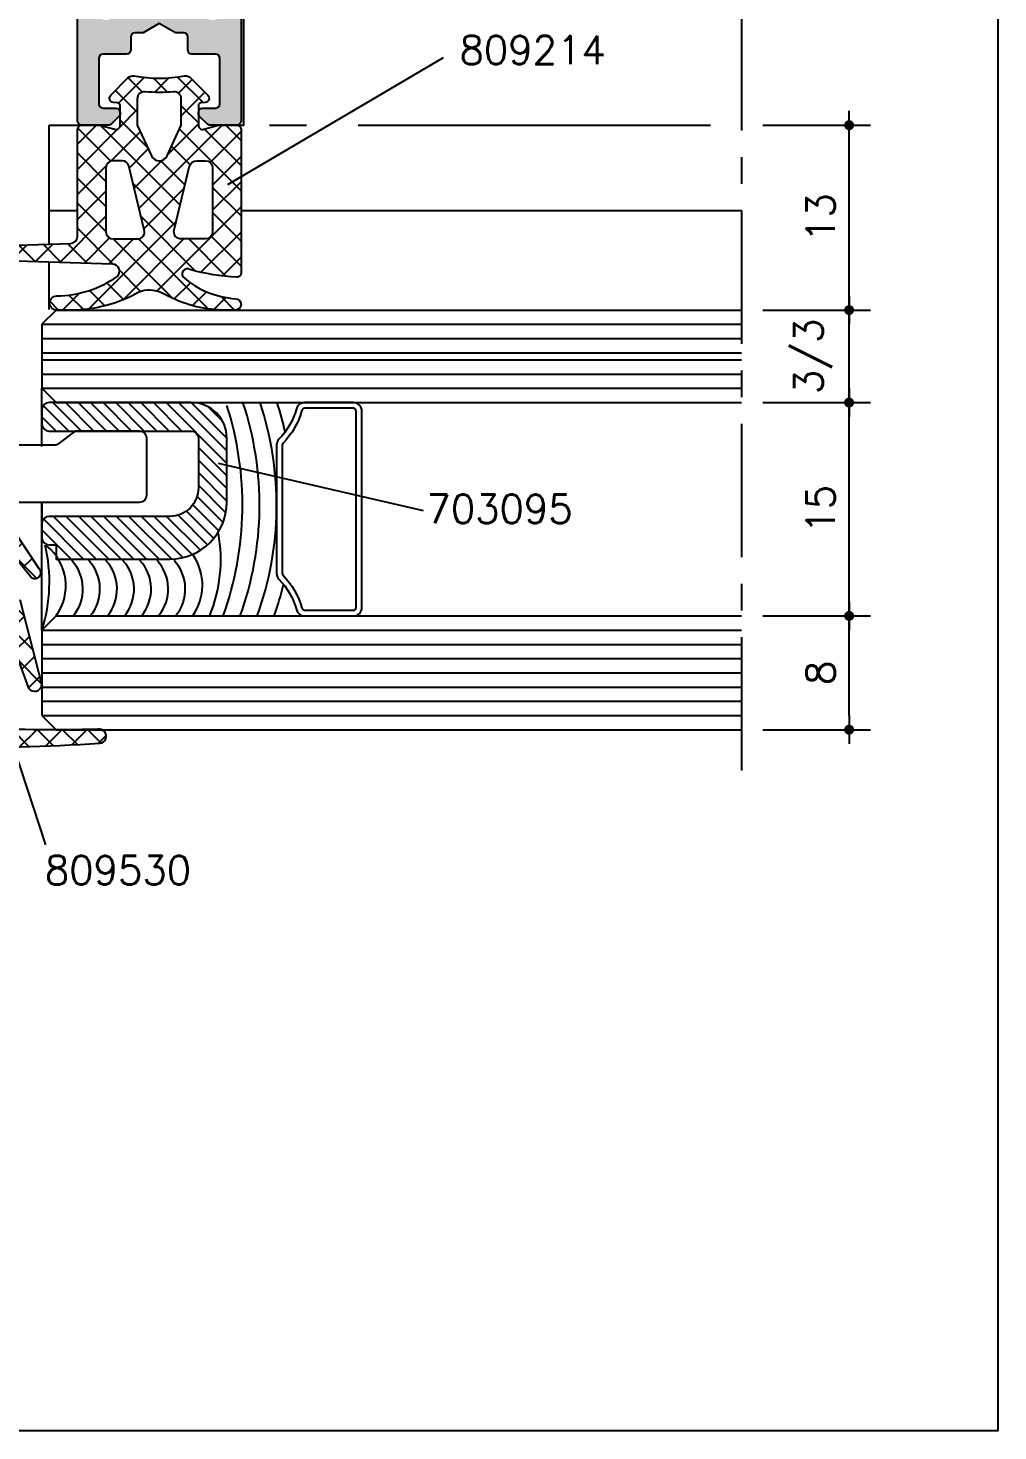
# Model space of a CAD drawing. Extents: x 0 to 1130, y -960 to 577.
# Drawn here: x 1061.8 to 1130, y -640 to -541.4 of the extents above; entities that cross this region are included whole.
import ezdxf

# ---------------------------------------------------------------- set-up
doc = ezdxf.new("R2010")
doc.units = 0
doc.header["$LTSCALE"] = 7.5
doc.header["$MEASUREMENT"] = 0
doc.linetypes.add('CENTER', pattern=[2, 1.25, -0.25, 0.25, -0.25])
doc.layers.get('0').update_dxf_attribs({"linetype": 'CONTINUOUS'})
doc.layers.get('DEFPOINTS').update_dxf_attribs({"linetype": 'CONTINUOUS'})
for name, color, linetype in [('ACCESSORI', 200, 'CONTINUOUS'), ('ASSI', 1, 'CENTER'), ('FILL', 8, 'CONTINUOUS'), ('FINE', 7, 'CONTINUOUS'), ('GOMMA', 3, 'CONTINUOUS'), ('GROSSA', 4, 'CONTINUOUS'), ('MARCHIO', 7, 'CONTINUOUS'), ('QUOTE', 254, 'CONTINUOUS'), ('TESTO', 2, 'CONTINUOUS'), ('TRATTEGGI', 140, 'CONTINUOUS'), ('VETRO', 6, 'CONTINUOUS')]:
    doc.layers.add(name, color=color, linetype=linetype)
doc.styles.get("Standard").update_dxf_attribs({"font": 'romans.shx'})
doc.dimstyles.new('SCALA_1-1$0', dxfattribs={"dimtxt": 2, "dimasz": 1, "dimexe": 1.5, "dimexo": 1.5, "dimgap": 1, "dimtad": 3, "dimdsep": 46, "dimtxsty": 'Standard', "dimblk1": 'PUNTO', "dimblk2": 'PUNTO', "dimsah": 1, "dimcen": 0.09, "dimclrt": 2, "dimadec": 0, "dimazin": 0, "dimtfac": 0.7, "dimtmove": 0, "dimatfit": 3, "dimldrblk": 'PUNTO', "dimfxl": 1, "dimtolj": 2, "dimarcsym": 0})

# ---------------------------------------------------------------- blocks, each defined once
blk = doc.blocks.new('PUNTO')
blk.add_line((-1, 0), (1, 0))
at = {"const_width": 0.35}
blk.add_lwpolyline([(-0.1750000000000114, 0, 1), (0.1750000000000114, 0, 1)], format="xyb", close=True, dxfattribs=at)
blk = doc.blocks.new('*D210')
at = {"layer": 'DEFPOINTS', "color": 0, "transparency": 16777216}
for p in [(1111.963507816291, -582.7006847210907), (1119.532537040015, -582.7006847210907), (1111.963507816291, -590.7006847210909)]:
    blk.add_point(p, dxfattribs=at)
at = {"layer": 'QUOTE', "color": 0, "lineweight": -2, "transparency": 16777216}
for p, q in [((1113.463507816291, -582.7006847210907), (1121.032537040015, -582.7006847210907)), ((1119.532537040015, -589.7006847210909), (1119.532537040015, -583.7006847210907)), ((1113.463507816291, -590.7006847210909), (1121.032537040015, -590.7006847210909))]:
    blk.add_line(p, q, dxfattribs=at)
for p, rotation in [((1119.532537040015, -582.7006847210907), 90), ((1119.532537040015, -590.7006847210909), 270)]:
    blk.add_blockref('PUNTO', p, dxfattribs=dict(at, rotation=rotation))
at = {"layer": 'QUOTE', "color": 2, "transparency": 16777216, "insert": (1117.532537040015, -586.7006847210911), "char_height": 2, "attachment_point": 5, "rotation": 90}
blk.add_mtext('\\A2;8', dxfattribs=at)
blk = doc.blocks.new('*D211')
at = {"layer": 'DEFPOINTS', "color": 0, "transparency": 16777216}
for p in [(1111.963507816291, -567.7006847210909), (1119.532537040015, -567.7006847210909), (1111.963507816291, -582.7006847210907)]:
    blk.add_point(p, dxfattribs=at)
at = {"layer": 'QUOTE', "color": 0, "lineweight": -2, "transparency": 16777216}
for p, q in [((1113.463507816291, -567.7006847210909), (1121.032537040015, -567.7006847210909)), ((1119.532537040015, -581.7006847210907), (1119.532537040015, -568.7006847210909)), ((1113.463507816291, -582.7006847210907), (1121.032537040015, -582.7006847210907))]:
    blk.add_line(p, q, dxfattribs=at)
for p, rotation in [((1119.532537040015, -567.7006847210909), 90), ((1119.532537040015, -582.7006847210907), 270)]:
    blk.add_blockref('PUNTO', p, dxfattribs=dict(at, rotation=rotation))
at = {"layer": 'QUOTE', "color": 2, "transparency": 16777216, "insert": (1117.532537040015, -575.2006847210911), "char_height": 2, "attachment_point": 5, "rotation": 90}
blk.add_mtext('\\A2;15', dxfattribs=at)
blk = doc.blocks.new('*D212')
at = {"layer": 'DEFPOINTS', "color": 0, "transparency": 16777216}
for p in [(1111.963507816291, -561.2006847210907), (1119.532537040015, -561.2006847210907), (1111.963507816291, -567.7006847210909)]:
    blk.add_point(p, dxfattribs=at)
at = {"layer": 'QUOTE', "color": 0, "lineweight": -2, "transparency": 16777216}
for p, q in [((1113.463507816291, -561.2006847210907), (1121.032537040015, -561.2006847210907)), ((1119.532537040015, -566.7006847210909), (1119.532537040015, -562.2006847210907)), ((1113.463507816291, -567.7006847210909), (1121.032537040015, -567.7006847210909))]:
    blk.add_line(p, q, dxfattribs=at)
for p, rotation in [((1119.532537040015, -561.2006847210907), 90), ((1119.532537040015, -567.7006847210909), 270)]:
    blk.add_blockref('PUNTO', p, dxfattribs=dict(at, rotation=rotation))
at = {"layer": 'QUOTE', "color": 2, "transparency": 16777216, "insert": (1117.008727516205, -564.4506847210911), "char_height": 2, "attachment_point": 5, "rotation": 90}
blk.add_mtext('\\A2;3/3', dxfattribs=at)
blk = doc.blocks.new('*D213')
at = {"layer": 'DEFPOINTS', "color": 0, "transparency": 16777216}
for p in [(1111.963507816291, -548.2006847210904), (1119.532537040015, -548.2006847210904), (1111.963507816291, -561.2006847210907)]:
    blk.add_point(p, dxfattribs=at)
at = {"layer": 'QUOTE', "color": 0, "lineweight": -2, "transparency": 16777216}
for p, q in [((1113.463507816291, -548.2006847210904), (1121.032537040015, -548.2006847210904)), ((1119.532537040015, -560.2006847210907), (1119.532537040015, -549.2006847210904)), ((1113.463507816291, -561.2006847210907), (1121.032537040015, -561.2006847210907))]:
    blk.add_line(p, q, dxfattribs=at)
for p, rotation in [((1119.532537040015, -548.2006847210904), 90), ((1119.532537040015, -561.2006847210907), 270)]:
    blk.add_blockref('PUNTO', p, dxfattribs=dict(at, rotation=rotation))
at = {"layer": 'QUOTE', "color": 2, "transparency": 16777216, "insert": (1117.532537040015, -554.7006847210909), "char_height": 2, "attachment_point": 5, "rotation": 90}
blk.add_mtext('\\A2;13', dxfattribs=at)

msp = doc.modelspace()

# ---------------------------------------------------------------- hatches: boundary and pattern name
at = {"layer": 'FILL'}
h = msp.add_hatch(color=253, dxfattribs=at)
h.paths.add_polyline_path([(997.0635466261217, -468.2006847210907, 0.4142135623730118), (996.763546626122, -468.5006847210907), (996.763546626122, -470.3764206523788, 0.1989123673796436), (996.8514145917659, -470.5885526867346), (997.3756786604779, -471.1128167554466, 0.2320247787643685), (997.6256786604783, -471.1982851531769, 0.4517883523660433), (997.9635466261218, -470.9006847210906), (997.9635466261218, -470.0006847210907, -0.4142135623730393), (998.263546626122, -469.7006847210905), (1001.463546626122, -469.7006847210905, -0.4142135623731227), (1001.763546626122, -470.0006847210907), (1001.763546626122, -471.6506847210906, 0.4142135623731229), (1002.063546626122, -471.9506847210905), (1002.963546626122, -471.9506847210905, -0.4142135623731227), (1003.263546626122, -472.2506847210907), (1003.263546626122, -472.816710124875), (1003.918247164501, -473.9506847210905), (1003.263546626122, -475.0846593173061), (1003.263546626122, -475.6506847210906, -0.4142135623730673), (1002.963546626122, -475.9506847210905), (1002.063546626122, -475.9506847210905, 0.4142135623730393), (1001.763546626122, -476.2506847210907), (1001.763546626122, -477.9006847210906, -0.4142135623730395), (1001.463546626122, -478.2006847210905), (998.263546626122, -478.2006847210905, -0.4142135623730397), (997.9635466261218, -477.9006847210906), (997.9635466261218, -477.0006847210907, 0.4517883523666104), (997.6256786604779, -476.7030842890041, 0.2320247787638949), (997.3756786604779, -476.7885526867346), (996.8514145917659, -477.3128167554464, 0.1989123673796609), (996.763546626122, -477.5249487898025), (996.763546626122, -479.4006847210906, 0.4142135623730673), (997.0635466261217, -479.7006847210905), (1011.463546626122, -479.7006847210905, -0.4142135623731227), (1011.763546626122, -480.0006847210905), (1011.763546626122, -487.4006847210908, -0.4142135623731505), (1011.463546626122, -487.7006847210907), (997.0635466261217, -487.7006847210906, 0.4142135623730951), (996.763546626122, -488.0006847210906), (996.763546626122, -488.6006847210906, -0.4142135623730951), (996.4635466261218, -488.9006847210907), (995.9635466261218, -488.9006847210907), (995.8152837534328, -488.9006847210906, -0.3394542588634019), (995.5255060055463, -488.6783304346213), (995.3231262776146, -487.9230390075599, 0.3394542588633506), (995.0333485297281, -487.7006847210906), (977.0635466261217, -487.7006847210906, 0.4142135623731784), (976.763546626122, -488.0006847210906), (976.763546626122, -489.3006847210908), (977.4635466261218, -490.0006847210907), (977.9635466261218, -490.0006847210906), (977.9635466261218, -488.9006847210906), (979.4356410069856, -488.9006847210907), (980.7635466261215, -491.2006847210905), (992.763546626122, -491.2006847210906, -1), (992.763546626122, -495.2006847210906), (980.763546626122, -495.2006847210906), (979.4356410069856, -497.5006847210907), (977.9635466261218, -497.5006847210907), (977.9635466261218, -496.4006847210907), (977.4635466261218, -496.4006847210907), (976.763546626122, -497.1006847210906), (976.763546626122, -498.4006847210907, 0.4142135623731783), (977.0635466261217, -498.7006847210906), (995.0333485297281, -498.7006847210904, 0.33945425886334), (995.3231262776151, -498.4783304346212), (995.5255060055463, -497.7230390075598, -0.3394542588633492), (995.8152837534328, -497.5006847210906), (996.4635466261218, -497.5006847210906, -0.4142135623730951), (996.763546626122, -497.8006847210905), (996.763546626122, -498.4006847210906, 0.4142135623730951), (997.0635466261217, -498.7006847210906), (1011.463546626122, -498.7006847210905, -0.4142135623731505), (1011.763546626122, -499.0006847210905), (1011.763546626122, -506.4006847210908, -0.4142135623731229), (1011.463546626122, -506.7006847210907), (997.0635466261217, -506.7006847210906, 0.4142135623731229), (996.763546626122, -507.0006847210906), (996.763546626122, -508.8764206523788, 0.1989123673796928), (996.8514145917659, -509.0885526867347), (997.3756786604779, -509.6128167554466, 0.2320247787637435), (997.6256786604779, -509.6982851531769, 0.4517883523668111), (997.9635466261218, -509.4006847210907), (997.9635466261218, -508.5006847210906, -0.4142135623731229), (998.263546626122, -508.2006847210906), (1001.463546626122, -508.2006847210906, -0.4142135623731227), (1001.763546626122, -508.5006847210906), (1001.763546626122, -510.1506847210907, 0.4142135623730397), (1002.063546626122, -510.4506847210907), (1002.963546626122, -510.4506847210907, -0.4142135623730673), (1003.263546626122, -510.7506847210908), (1003.263546626122, -511.316710124875), (1003.918247164501, -512.4506847210907), (1003.263546626122, -513.5846593173062), (1003.263546626122, -514.1506847210907, -0.4142135623731227), (1002.963546626122, -514.4506847210907), (1002.063546626122, -514.4506847210907, 0.4142135623731227), (1001.763546626122, -514.7506847210906), (1001.763546626122, -516.4006847210907, -0.4142135623731506), (1001.463546626122, -516.7006847210906), (998.263546626122, -516.7006847210906, -0.4142135623731505), (997.9635466261218, -516.4006847210907), (997.9635466261218, -515.5006847210906, 0.4517883523667224), (997.6256786604779, -515.2030842890042, 0.2320247787637778), (997.3756786604779, -515.2885526867346), (996.8514145917659, -515.8128167554466, 0.1989123673796406), (996.763546626122, -516.0249487898026), (996.763546626122, -517.9006847210907, 0.4142135623731505), (997.0635466261217, -518.2006847210906), (1011.463546626122, -518.2006847210906, -0.4142135623730951), (1011.763546626122, -518.5006847210907), (1011.763546626122, -532.2006847210904, 0.4142135623730951), (1012.763546626122, -533.2006847210904), (1026.463546626122, -533.2006847210905, -0.4142135623731504), (1026.763546626122, -533.5006847210906), (1026.763546626122, -547.9006847210906, 0.4142135623730951), (1027.063546626122, -548.2006847210905), (1028.93928255741, -548.2006847210906, 0.1989123673796232), (1029.151414591766, -548.1128167554465), (1029.675678660478, -547.5885526867347, 0.2320247787637174), (1029.761147058208, -547.3385526867347, 0.4517883523668684), (1029.463546626122, -547.0006847210907), (1028.563546626122, -547.0006847210906, -0.4142135623730673), (1028.263546626122, -546.7006847210906), (1028.263546626122, -543.5006847210907, -0.4142135623730951), (1028.563546626122, -543.2006847210907), (1030.213546626122, -543.2006847210906, 0.4142135623730951), (1030.513546626122, -542.9006847210907), (1030.513546626122, -542.0006847210906, -0.4142135623730951), (1030.813546626122, -541.7006847210906), (1031.379572029906, -541.7006847210905), (1032.513546626122, -541.0459841827113), (1033.647521222337, -541.7006847210906), (1034.213546626122, -541.7006847210906, -0.414213562373095), (1034.513546626122, -542.0006847210907), (1034.513546626122, -542.9006847210907, 0.4142135623730951), (1034.813546626122, -543.2006847210906), (1036.463546626122, -543.2006847210906, -0.414213562373095), (1036.763546626122, -543.5006847210907), (1036.763546626122, -546.7006847210906, -0.4142135623730951), (1036.463546626122, -547.0006847210907), (1035.563546626122, -547.0006847210906, 0.451788352366771), (1035.265946194035, -547.3385526867346, 0.2320247787637656), (1035.351414591766, -547.5885526867346), (1035.875678660478, -548.1128167554465, 0.198912367379658), (1036.087810694833, -548.2006847210905), (1037.963546626122, -548.2006847210905, 0.4142135623730951), (1038.263546626122, -547.9006847210906), (1038.263546626122, -533.5006847210905, -0.4142135623730951), (1038.563546626121, -533.2006847210905), (1045.963546626122, -533.2006847210906, -0.4142135623731227), (1046.263546626122, -533.5006847210907), (1046.263546626122, -547.9006847210908, 0.4142135623730395), (1046.563546626122, -548.2006847210906), (1047.163546626122, -548.2006847210907, -0.4142135623730949), (1047.463546626122, -548.5006847210907), (1047.463546626122, -549.1489475937797, -0.3394542588632963), (1047.241192339653, -549.4387253416662), (1046.485900912591, -549.6411050695976, 0.3394542588633591), (1046.263546626122, -549.9308828174843), (1046.263546626122, -567.9006847210907, 0.4142135623731505), (1046.563546626122, -568.2006847210907), (1047.863546626122, -568.2006847210905), (1048.563546626122, -567.5006847210907), (1048.563546626122, -567.0006847210907), (1047.463546626122, -567.0006847210907), (1047.463546626122, -565.5285903402269), (1049.763546626122, -564.2006847210906), (1049.763546626122, -552.2006847210907, -1), (1053.763546626122, -552.2006847210907), (1053.763546626122, -564.2006847210907), (1056.063546626122, -565.5285903402269), (1056.063546626122, -567.0006847210907), (1054.963546626122, -567.0006847210906), (1054.963546626122, -567.5006847210907), (1055.663546626121, -568.2006847210905), (1056.963546626122, -568.2006847210906, 0.4142135623731505), (1057.263546626122, -567.9006847210907), (1057.263546626122, -549.9308828174844, 0.3394542588633865), (1057.041192339652, -549.6411050695976), (1056.285900912591, -549.4387253416664, -0.3394542588634301), (1056.063546626122, -549.1489475937797), (1056.063546626122, -548.5006847210907, -0.4142135623730951), (1056.363546626122, -548.2006847210907), (1056.963546626122, -548.2006847210907, 0.4142135623730673), (1057.263546626122, -547.9006847210908), (1057.263546626122, -533.5006847210907, -0.4142135623731505), (1057.563546626122, -533.2006847210906), (1064.963546626122, -533.2006847210906, -0.4142135623730951), (1065.263546626122, -533.5006847210906), (1065.263546626122, -547.9006847210907, 0.4142135623730951), (1065.563546626122, -548.2006847210906), (1067.43928255741, -548.2006847210907, 0.1989123673797134), (1067.651414591766, -548.1128167554466), (1068.175678660478, -547.5885526867348, 0.232024778763607), (1068.261147058208, -547.3385526867348, 0.4517883523669103), (1067.963546626122, -547.0006847210908), (1067.063546626122, -547.0006847210907, -0.4142135623730675), (1066.763546626122, -546.7006847210907), (1066.763546626122, -543.5006847210908, -0.4142135623730951), (1067.063546626122, -543.2006847210909), (1068.713546626122, -543.2006847210907, 0.4142135623730674), (1069.013546626122, -542.9006847210908), (1069.013546626122, -542.0006847210908, -0.4142135623730951), (1069.313546626122, -541.7006847210907), (1069.879572029906, -541.7006847210907), (1071.013546626122, -541.0459841827114), (1072.147521222338, -541.7006847210906), (1072.713546626122, -541.7006847210907, -0.4142135623730951), (1073.013546626122, -542.0006847210907), (1073.013546626122, -542.9006847210908, 0.4142135623730951), (1073.313546626122, -543.2006847210907), (1074.963546626122, -543.2006847210907, -0.4142135623730951), (1075.263546626122, -543.5006847210908), (1075.263546626122, -546.7006847210907, -0.4142135623730397), (1074.963546626122, -547.0006847210907), (1074.063546626122, -547.0006847210907, 0.4517883523662162), (1073.765946194035, -547.3385526867343, 0.2320247787641638), (1073.851414591766, -547.5885526867347), (1074.375678660478, -548.1128167554467, 0.1989123673796436), (1074.587810694834, -548.2006847210907), (1076.463546626122, -548.2006847210907, 0.4142135623730673), (1076.763546626122, -547.9006847210907), (1076.763546626122, -469.2006847210907, 0.198912367379658), (1076.470653407308, -468.4935779399042, 0.1989123673796654), (1075.763546626122, -468.2006847210907)])
h.paths.add_polyline_path([(1013.763546626122, -470.5006847210907, -0.4142135623730672), (1014.063546626122, -470.2006847210907), (1074.463546626122, -470.2006847210909, -0.4142135623730939), (1074.763546626122, -470.5006847210909), (1074.763546626122, -530.9006847210907, -0.4142135623730951), (1074.463546626122, -531.2006847210907), (1014.063546626122, -531.2006847210904, -0.4142135623730947), (1013.763546626122, -530.9006847210904)], flags=16)
h.paths.add_polyline_path([(1011.763546626122, -497.2006847210905), (998.7635466261215, -497.2006847210906, -0.4142135623731013), (998.2635466261215, -496.7006847210906), (998.263546626122, -489.7006847210906, -0.4142135623730923), (998.763546626122, -489.2006847210906), (1011.763546626122, -489.2006847210905)], flags=16)
h.paths.add_polyline_path([(1011.463546626122, -508.2006847210907, -0.4142135623730856), (1011.763546626122, -508.5006847210908), (1011.763546626122, -516.4006847210907, -0.414213562373097), (1011.463546626122, -516.7006847210906), (1004.63993500224, -516.7006847210906, -0.5773502685639343), (1004.206922299878, -515.9506847219035), (1005.938973106665, -512.9506847102534, 0.2679491924311171), (1005.938973106665, -511.9506847102534), (1004.206922298314, -508.9506847219034, -0.577350269815316), (1004.639934999737, -508.2006847210906)], flags=16)
h.paths.add_polyline_path([(1011.463546626122, -478.2006847210905), (1004.639934999737, -478.2006847210907, -0.5773502698153251), (1004.206922298314, -477.4506847202779), (1005.938973106665, -474.4506847319278, 0.2679491919281537), (1005.938973107603, -473.4506847335533), (1004.206922299878, -470.4506847202779, -0.5773502685639893), (1004.63993500224, -469.7006847210905), (1011.463546626122, -469.7006847210905, -0.4142135623730396), (1011.763546626122, -470.0006847210906), (1011.763546626122, -477.9006847210906, -0.4142135623730814)], flags=16)
h.paths.add_polyline_path([(1028.563546626122, -533.2006847210905), (1036.463546626122, -533.2006847210905, -0.4142135623730856), (1036.763546626122, -533.5006847210906), (1036.763546626122, -540.3242963474756, -0.577350269815316), (1036.013546625309, -540.7573090488986), (1033.013546636959, -539.0252582405477, 0.2679491919281962), (1032.013546638585, -539.0252582396091), (1029.013546625309, -540.7573090473344, -0.5773502685639343), (1028.263546626122, -540.3242963449729), (1028.263546626122, -533.5006847210905, -0.4142135623730972)], flags=16)
h.paths.add_polyline_path([(1047.763546626122, -533.2006847210906), (1055.763546626122, -533.2006847210907), (1055.763546626122, -546.2006847210907, -0.4142135623730923), (1055.263546626122, -546.7006847210907), (1048.263546626122, -546.7006847210907, -0.4142135623731013), (1047.763546626122, -546.2006847210907)], flags=16)
h.paths.add_polyline_path([(1067.063546626122, -533.2006847210907), (1074.963546626122, -533.2006847210905, -0.4142135623730951), (1075.263546626122, -533.5006847210906), (1075.263546626122, -540.324296344973, -0.5773502685639419), (1074.513546626935, -540.7573090473345), (1071.513546615285, -539.0252582405478, 0.2679491924311186), (1070.513546615285, -539.0252582405477), (1067.513546626935, -540.7573090488987, -0.5773502698153155), (1066.763546626122, -540.3242963474758), (1066.763546626122, -533.5006847210907, -0.4142135623730951)], flags=16)
h = msp.add_hatch(dxfattribs=at)
h.set_pattern_fill('ANSI37', color=137, scale=10, angle=270, style=0)
h.set_pattern_definition([(315, (920.0000005592251, -639.9999999263355), (0.8838834764831845, 0.8838834764831842), []), (45, (920.0000005592251, -639.9999999263355), (-0.8838834764831842, 0.8838834764831845), [])])
h.paths.add_polyline_path([(1071.013546615285, -559.925877172797, -0.0279488201277153), (1071.217966218533, -560.0160290107838), (1071.674889586932, -560.2351953571724, 0.110612041823471), (1075.412476742424, -561.1963922528702), (1076.421989327059, -561.1963922528702, 0.9292461723943047), (1076.363546626123, -560.4006847210906, -0.1649688112626651), (1072.678959054481, -558.867033104719, -0.7904883406482366), (1073.154379772392, -558.3482951586539, 0.05312709888512344), (1076.463546626122, -558.8959134630871, 0.4142135623729978), (1076.763546626122, -558.5959134630871), (1076.763546626122, -548.5006847210906, 0.4142135623731505), (1076.463546626122, -548.2006847210905), (1075.262153366945, -548.2006847210905, 0.0655434628152484), (1075.184507653415, -548.2109069732039), (1074.141192339653, -548.4904624689775, -0.4931454260312266), (1073.763546626122, -548.2006847210907), (1073.763546626122, -546.8230968747966, -0.3888787318530059), (1073.946115477572, -546.6238579351784), (1074.240856675779, -546.5980714216612, 0.6370702608073496), (1074.426841987311, -546.0870809778776), (1073.218549825058, -544.8787888156251, 0.2454199115108711), (1072.776832157066, -544.7401765225397, -0.04434285628740945), (1071.013546615285, -544.8968628489704), (1071.013546615285, -545.8968628489704, 0.02265679805365915), (1072.018302753394, -545.8513103526382, -0.4410091218321953), (1072.563546626122, -546.3492591371339), (1072.563546626121, -548.2006847210905), (1071.557331281306, -550.3585204550327, -0.2914734167828084), (1071.013546615285, -550.7049494979882)])
h.paths.add_polyline_path([(1073.150151219281, -551.0529120495114, -0.3288304544284983), (1073.627815575848, -550.7006847210905), (1074.263546626122, -550.7006847210905, -0.4142135623730941), (1074.763546626122, -551.2006847210905), (1074.763546626122, -555.7006847210907, -0.4142135623731152), (1074.263546626121, -556.2006847210907), (1072.545037798071, -556.2006847210905, -0.5050829045456721), (1072.067373441504, -555.5529120495114)], flags=16)
h.paths.add_polyline_path([(1071.013546615285, -550.7049494979882, -0.2914734223893663), (1070.469761936862, -550.3585204550327), (1069.463546626122, -548.2006847210904), (1069.463546626122, -546.3492591371339, -0.44100912183203), (1070.00879049885, -545.8513103526384, 0.02265679756541681), (1071.013546615285, -545.8968628489704), (1071.013546615285, -544.8968628489704, -0.04434285659807329), (1069.250261061101, -544.7401765225397, 0.2454199115108631), (1068.808543393109, -544.8787888156251), (1067.600251233598, -546.0870809751362, 0.6370702608072792), (1067.78623654513, -546.5980714189197), (1068.080977774671, -546.6238579351782, -0.3888787318528504), (1068.263546626122, -546.8230968747966), (1068.263546626122, -548.2006847210907, -0.4931454260312618), (1067.885900912591, -548.4904624689775), (1066.804435634575, -548.2006847210907), (1065.563546626122, -548.2006847210907, 0.4142135623730951), (1065.263546626122, -548.5006847210907), (1065.263546626122, -556.0158151048329, -0.4052432957209685), (1064.77890583034, -556.5155791440011), (1062.516222140718, -556.5851180026348), (1063.203236378219, -557.8378227546318), (1067.728937584587, -557.9773753517309, -0.6756558563554195), (1068.048526500326, -558.8483667564547, -0.1494527194712063), (1063.789399818961, -560.2008173227421, 0.925745551245078), (1063.73553816961, -561.1963922528702), (1065.27972952538, -561.1963922528702, 0.09819273378049216), (1069.10539436999, -560.207019800504), (1069.527516308794, -559.9574599761052, -0.1926945525451828), (1071.013546615285, -559.925877172797)])
h.paths.add_polyline_path([(1069.959719810739, -555.5529120495114, -0.5050829045456721), (1069.482055454173, -556.2006847210905), (1067.763546626122, -556.2006847210907, -0.4142135623731152), (1067.263546626122, -555.7006847210907), (1067.263546626122, -551.2006847210905, -0.4142135623730941), (1067.763546626122, -550.7006847210905), (1068.399277676395, -550.7006847210905, -0.3288304544284983), (1068.876942032962, -551.0529120495114)], flags=16)
h.paths.add_polyline_path([(1063.203236378219, -557.8378227546318), (1062.516222140718, -556.5851180026348), (1058.748187421904, -556.7009206819223, 0.9697392325155793), (1058.748187421904, -557.700448760259)])
h = msp.add_hatch(dxfattribs=at)
h.set_pattern_fill('ANSI37', color=137, scale=10, style=0)
h.set_pattern_definition([(45, (943.0933376776662, -945.1161035523327), (-0.8838834764831843, 0.8838834764831844), []), (135, (943.0933376776662, -945.1161035523327), (-0.8838834764831844, -0.8838834764831843), [])])
edge = h.paths.add_edge_path(flags=16)
edge.add_line((1053.763546626122, -579.0212998141673), (1053.763546626122, -577.662822756662))
edge.add_arc((1052.963546626122, -577.6628227566619), 0.8000000000000114, 359.9999999999893, 400.1794173322194)
edge.add_line((1053.574768906558, -577.146676145806), (1052.374768906558, -575.7256327424453))
edge.add_arc((1051.763546626122, -576.2417793533012), 0.8000000000000635, 40.17941733223027, 139.8205826677697)
edge.add_line((1051.152324345685, -575.7256327424453), (1049.952324345686, -577.146676145806))
edge.add_arc((1050.563546626122, -577.662822756662), 0.8000000000000681, 139.8205826677693, 179.9999999999995)
edge.add_line((1049.763546626122, -577.662822756662), (1049.763546626122, -579.0212998141673))
edge.add_arc((1050.563546626122, -579.0212998141673), 0.7999999999999545, 180, 270)
edge.add_line((1050.563546626122, -579.8212998141672), (1052.963546626122, -579.8212998141672))
edge.add_arc((1052.963546626122, -579.0212998141673), 0.7999999999999545, 270, 360)
edge = h.paths.add_edge_path(flags=16)
edge.add_line((1048.263546626122, -583.9212998141672), (1048.263546626122, -582.7212998141673))
edge.add_arc((1049.263546626122, -582.7212998141673), 1.000000000000028, 90.00000000000159, 179.9999999999984, ccw=False)
edge.add_line((1049.263546626122, -581.7212998141673), (1054.274775553592, -581.7212998141671))
edge.add_arc((1054.274775553592, -582.7212998141671), 0.9999999999999716, -1.5916157281026244e-12, 90.00000000000159, ccw=False)
edge.add_line((1055.274775553592, -582.7212998141671), (1055.274775553592, -583.9212998141672))
edge.add_arc((1054.274775553592, -583.9212998141672), 1.000000000000028, 270.0000000000016, 359.9999999999992, ccw=False)
edge.add_line((1054.274775553592, -584.9212998141672), (1049.263546626122, -584.9212998141672))
edge.add_arc((1049.263546626122, -583.9212998141672), 0.9999999999999858, 179.9999999999992, 270, ccw=False)
edge = h.paths.add_edge_path(flags=16)
edge.add_line((1055.274775553592, -587.7212998141674), (1055.274775553592, -588.9212998141674))
edge.add_arc((1054.274775553592, -588.9212998141674), 1.000000000000028, 269.9999999999951, 359.99999999999835, ccw=False)
edge.add_line((1054.274775553592, -589.9212998141674), (1049.263546626122, -589.9212998141672))
edge.add_arc((1049.263546626122, -588.9212998141672), 0.9999999999999787, 180.0000000000053, 270.0000000000016, ccw=False)
edge.add_line((1048.263546626122, -588.9212998141674), (1048.263546626122, -587.7212998141672))
edge.add_arc((1049.263546626122, -587.7212998141672), 1.000000000000028, 89.99999999999511, 179.999999999998, ccw=False)
edge.add_line((1049.263546626122, -586.7212998141672), (1054.274775553592, -586.7212998141674))
edge.add_arc((1054.274775553592, -587.7212998141674), 1.000000000000014, 7.958078640513122e-13, 90, ccw=False)
edge = h.paths.add_edge_path()
edge.add_arc((1060.311655248468, -581.9739679602658), 0.9999999999999076, 23.40946168210063, 45.00000000000576)
edge.add_line((1061.018762029655, -581.2668611790792), (1059.191442243995, -579.4395413934192))
edge.add_arc((1059.898549025181, -578.7324346122325), 1.000000000000028, 180.0000000000065, 225.000000000008, ccw=False)
edge.add_line((1058.898549025181, -578.7324346122326), (1059.15731887725, -576.9843413472776))
edge.add_arc((1059.355162963434, -577.0136281627701), 0.1999999999999331, 52.28758232986968, 171.5796677343882, ccw=False)
edge.add_line((1059.477502664852, -576.8554099670498), (1062.035111846846, -579.997236641361))
edge.add_arc((1062.279791249681, -579.6808002499203), 0.40000000000005, 232.2875823298654, 404.8557593081239)
edge.add_line((1062.563345114575, -579.3986704824307), (1059.811299511617, -575.2501550939293))
edge.add_arc((1059.102414849382, -575.955479512653), 1.000000000000007, 44.85575930812379, 90.00000000000487)
edge.add_line((1059.102414849382, -574.955479512653), (1058.79378556761, -574.955479512653))
edge.add_arc((1058.79378556761, -575.955479512653), 1.000000000000014, 90, 171.9575708562584)
edge.add_line((1057.803620831995, -575.815573128433), (1057.354500644165, -578.9941483916132))
edge.add_arc((1057.054500644165, -578.9941483916132), 0.2999999999999545, -82.0928372970348, 9.492850949754938e-12, ccw=False)
edge.add_line((1057.095771155547, -579.2912960735665), (1055.154500644165, -579.5609169779252))
edge.add_arc((1055.154500644165, -579.2609169779253), 0.3000000000000114, 179.9999999999891, 269.99999999998914, ccw=False)
edge.add_line((1054.854500644165, -579.2609169779251), (1054.854500644165, -578.1715488965862))
edge.add_arc((1055.154500644165, -578.1715488965862), 0.2999999999999545, 104.9999999999971, 179.9999999999973, ccw=False)
edge.add_line((1055.076854930634, -577.8817711486995), (1055.46266586497, -577.8319832588992))
edge.add_arc((1055.385020151439, -577.5422055110125), 0.2999999999999697, 285.0000000000073, 400.1794173322418)
edge.add_line((1055.614228506603, -577.3486505319415), (1053.239039230041, -574.7176616444489))
edge.add_arc((1051.754500611185, -576.05786502048), 1.999999999999963, 42.07491361669055, 137.9250868703227)
edge.add_line((1050.269961980937, -574.7176616570674), (1047.894772781726, -577.3486505319415))
edge.add_arc((1048.12398113689, -577.5422055110125), 0.2999999999999837, 139.8205826677704, 255.000000000005)
edge.add_line((1048.046335423359, -577.8319832588992), (1048.432146357695, -577.8817711486995))
edge.add_arc((1048.354500644165, -578.1715488965862), 0.2999999999999482, 2.6716406864579767e-12, 75.0000000000029, ccw=False)
edge.add_line((1048.654500644165, -578.1715488965862), (1048.654500644165, -579.2609169779251))
edge.add_arc((1048.354500644165, -579.2609169779251), 0.3000000000000682, -90, 0, ccw=False)
edge.add_line((1048.354500644165, -579.5609169779252), (1046.413230132782, -579.2912960735665))
edge.add_arc((1046.454500644164, -578.9941483916132), 0.3000000000000274, 180.0000000000041, 262.0928372970448, ccw=False)
edge.add_line((1046.154500644165, -578.9941483916132), (1045.705380456334, -575.815573128433))
edge.add_arc((1044.715215720719, -575.955479512653), 1.000000000000028, 8.042429143742266, 89.99999999999919)
edge.add_line((1044.715215720719, -574.955479512653), (1044.406586438948, -574.955479512653))
edge.add_arc((1044.406586438947, -575.9554795126529), 0.9999999999999147, 89.99999999999349, 135.1442406918791)
edge.add_line((1043.697701776713, -575.2501550939293), (1041.374408542312, -579.3986704824307))
edge.add_arc((1041.657962407206, -579.6808002499203), 0.4000000000000379, 135.1442406918775, 307.7124176701329)
edge.add_line((1041.902641810041, -579.997236641361), (1044.031498623477, -576.8554099670498))
edge.add_arc((1044.153838324895, -577.0136281627701), 0.1999999999999854, 8.420332265617503, 127.7124176701382, ccw=False)
edge.add_line((1044.35168241108, -576.9843413472776), (1044.610452263148, -578.7324346122326))
edge.add_arc((1043.610452263148, -578.7324346122325), 1.000000000000014, 314.99999999999164, 359.9999999999939, ccw=False)
edge.add_line((1044.317559044334, -579.4395413934192), (1042.490239258674, -581.2668611790792))
edge.add_arc((1043.197346039861, -581.9739679602658), 0.9999999999999076, 134.9999999999943, 156.5905383178994)
edge.add_line((1042.279657010702, -581.5766685193374), (1040.685569431182, -587.5006847210907))
edge.add_arc((1041.185569431182, -587.5006847210907), 0.4999999999999574, 180.0000000000008, 327.5692165523687)
edge.add_line((1041.607589390504, -587.7688248969956), (1043.601972384685, -582.5730535313779))
edge.add_arc((1044.026011570498, -582.8379889365154), 0.4999999999999633, 89.99999999999841, 148.0032735852639, ccw=False)
edge.add_line((1044.026011570498, -582.3379889365154), (1045.754500644165, -582.3379889365154))
edge.add_arc((1045.754500644165, -582.8379889365154), 0.5, 0, 90, ccw=False)
edge.add_line((1046.254500644165, -582.8379889365154), (1046.254500644165, -590.3882556739759))
edge.add_arc((1045.954500644165, -590.3882556739759), 0.3000000000000682, -98.95898253009989, 1.0913936421275139e-11, ccw=False)
edge.add_arc((1042.522619031395, -483.2362015256047), 107.5017057601861, 266.68156666372204, 271.80450759353215, ccw=False)
edge.add_arc((1036.216673281661, -591.0506847210908), 0.4999999999999991, 80.4229815197777, 262.8572124653143)
edge.add_arc((1048.131272457736, -408.4367859851407), 183.5012857548712, 266.2577562507911, 269.9455694869204)
edge.add_line((1047.956947791645, -591.9379889365156), (1055.540824569213, -591.9379889365156))
edge.add_arc((1057.757852969874, -458.4927466170778), 133.4636576474016, 269.0481887327953, 273.9033769163584)
edge.add_arc((1066.781099079198, -591.1506847210907), 0.4999999999999548, 277.1427875346994, 459.5770184802363)
edge.add_arc((1063.441301563356, -493.4671144554836), 97.24508396163827, 266.5504130077058, 271.919119673884, ccw=False)
edge.add_arc((1057.543271716694, -590.2396701141478), 0.3000000000000966, 180.0000000000081, 278.9681286654126, ccw=False)
edge.add_line((1057.243271716694, -590.2396701141478), (1057.243271716694, -582.8379889365154))
edge.add_arc((1057.743271716694, -582.8379889365154), 0.5, 90, 180, ccw=False)
edge.add_line((1057.743271716694, -582.3379889365154), (1059.482989717832, -582.3379889365154))
edge.add_arc((1059.482989717832, -582.8379889365156), 0.5000000000000568, 31.996726414743193, 90.00000000000978, ccw=False)
edge.add_line((1059.907028903644, -582.5730535313779), (1061.815962760995, -587.7688248969956))
edge.add_arc((1062.241630561264, -587.4910192130429), 0.5083001812147462, 213.1298709602236, 358.9104347831616)
edge.add_line((1062.74983883764, -587.5006847210908), (1061.218115350156, -581.5766685193374))
at = {"layer": 'TRATTEGGI'}
h = msp.add_hatch(dxfattribs=at)
h.set_pattern_fill('ANSI31', color=256, scale=5, style=0)
h.set_pattern_definition([(135, (1148.327219266808, -659.5681777903211), (0.4419417382415922, 0.4419417382415922), [])])
h.paths.add_polyline_path([(1071.763546626122, -575.7006847210906, 0.4142135623730907), (1073.763546626122, -573.7006847210907), (1073.763546626122, -570.2006847210906, 0.4142135623730951), (1073.263546626122, -569.7006847210906), (1063.263546626122, -569.7006847210907, -0.4142135623730951), (1062.763546626122, -569.2006847210907), (1062.763546626122, -568.2006847210906, -0.4142135623730618), (1063.263546626122, -567.7006847210906), (1073.263546626122, -567.7006847210906, -0.4142135623730933), (1075.763546626122, -570.2006847210906), (1075.763546626122, -574.7006847210906, -0.4142135623730961), (1071.763546626122, -578.7006847210907), (1063.763546626122, -578.7006847210907), (1063.763546626122, -577.7006847210906), (1063.263546626122, -577.7006847210906, -0.4142135623730951), (1062.763546626122, -577.2006847210906), (1062.763546626122, -576.2006847210907, -0.4142135623731117), (1063.263546626122, -575.7006847210907)])

# ---------------------------------------------------------------- linework, layer by layer
at = {"layer": 'ACCESSORI'}
for points in [[(1062.763546626122, -574.7006847210907), (1062.763546626122, -577.2006847210906, 0.414213562373095), (1063.263546626122, -577.7006847210906), (1063.763546626122, -577.7006847210906), (1063.763546626122, -578.7006847210907), (1071.763546626122, -578.7006847210907, 0.414213562373095), (1075.763546626122, -574.7006847210906), (1075.763546626122, -570.2006847210906, 0.414213562373095), (1073.263546626122, -567.7006847210906), (1063.263546626122, -567.7006847210906, 0.414213562373095), (1062.763546626122, -568.2006847210906), (1062.763546626122, -569.2006847210907, 0.414213562373095), (1063.263546626122, -569.7006847210907), (1073.263546626122, -569.7006847210906, -0.414213562373095), (1073.763546626122, -570.2006847210906), (1073.763546626122, -573.7006847210907, -0.414213562373095), (1071.763546626122, -575.7006847210907), (1063.263546626122, -575.7006847210907, 0.414213562373095), (1062.763546626122, -576.2006847210907)], [(1056.440398826818, -574.7006847210907), (1069.633913117178, -574.7006847210907, 0.414213562373095), (1070.133913117178, -574.2006847210907), (1070.133913117178, -570.2006847210907, 0.414213562373095), (1069.633913117178, -569.7006847210907), (1065.267887713394, -569.7006847210907, 0.1316524975873968), (1065.017887713394, -569.7676720191985), (1063.883913117178, -570.6336974229828, -0.1316524975873977), (1063.633913117178, -570.7006847210907), (1058.031805877723, -570.7006847210907, -0.3639702342661961)]]:
    msp.add_lwpolyline(points, format="xyb", dxfattribs=at)
at = {"layer": 'ASSI'}
msp.add_line((1111.963507816291, -464.2006847210909), (1111.963507816291, -593.8168470977014), dxfattribs=at)
at = {"layer": 'FINE'}
for p, q in [((1063.263546626122, -556.562150545017), (1063.263546626122, -548.2006847210904)), ((1063.263546626122, -548.2006847210904), (1065.563546626121, -548.2006847210907)), ((1063.263546626122, -554.2006847210904), (1065.262903300351, -554.2006847210904)), ((1076.762903300351, -554.2006847210904), (1111.96350781629, -554.2006847210904)), ((1062.763546626122, -570.8006847210908), (1062.763546626122, -566.7006847210906)), ((1062.763546626122, -583.7006847210885), (1062.763546626122, -574.8006847210908))]:
    msp.add_line(p, q, dxfattribs=at)
for points in [[(1076.463546626122, -548.2006847210905), (1076.964189951893, -548.2006847210905), (1076.964678632045, -469.2006847210909), (1111.963507816291, -469.2006847210909)], [(1063.263546626122, -561.1701372853464), (1063.263546626122, -557.8396824557793)]]:
    msp.add_lwpolyline(points, dxfattribs=at)
for centre, radius, start, end in [((1053.961599617908, -574.9189085600506), 22.90372642493106, 340.1377311999032, 17.84384391766716), ((1055.141318225977, -574.9153505684471), 22.92401045712099, 340.1465901897352, 18.34396730656038), ((1056.341318225977, -574.9153505684471), 22.92401045712099, 340.1465901897352, 18.34396730656038), ((1056.030607043083, -575.1552960583454), 24.43472510855186, 12.72169095768593, 17.76313799425488), ((1064.822705966672, -578.739606269881), 10.51542292299435, 337.8710563338082, 10.12834287401686), ((1052.008055677031, -580.3074562868577), 11.27805766800585, 342.4901393106605, 13.28732751532928), ((1060.815409198367, -580.5917832823338), 3.624773037214758, 324.4225901938532, 51.12904831873047), ((1062.676570915727, -580.8117282148033), 2.966212160750002, 320.4445657983186, 42.6862824111978), ((1063.876570915727, -580.8117282148033), 2.966212160750126, 320.4445657983186, 42.6862824111978), ((1065.076570915727, -580.8117282148033), 2.966212160750126, 320.4445657983186, 42.6862824111978), ((1066.276570915727, -580.8117282148033), 2.966212160750002, 320.4445657983186, 42.6862824111978), ((1067.476570915727, -580.8117282148033), 2.966212160750002, 320.4445657983186, 42.6862824111978), ((1068.676570915727, -580.8117282148033), 2.966212160750126, 320.4445657983186, 42.6862824111978), ((1069.876570915727, -580.8117282148033), 2.966212160750126, 320.4445657983186, 42.6862824111978), ((1070.294249766785, -580.5375683602954), 3.754950812071562, 324.8253660964887, 33.8654967482255), ((1056.030607043083, -574.6552960583454), 24.43472510855186, 340.7761058330907, 346.1897363368895)]:
    msp.add_arc(centre, radius, start, end, dxfattribs=at)
at = {"layer": 'GOMMA'}
for points in [[(1058.748187421904, -556.7009206819223), (1064.77890583034, -556.5155791440011, 0.4052432957209685), (1065.263546626122, -556.0158151048329), (1065.263546626122, -548.5006847210907, -0.4142135623730951), (1065.563546626122, -548.2006847210907), (1066.804435634575, -548.2006847210907), (1067.885900912591, -548.4904624689775, 0.4931454260312618), (1068.263546626122, -548.2006847210907), (1068.263546626122, -546.8230968747966, 0.3888787318528504), (1068.080977774671, -546.6238579351782), (1067.78623654513, -546.5980714189197, -0.6370702608072794), (1067.600251233598, -546.0870809751362), (1068.808543393109, -544.8787888156251, -0.2454199115108711), (1069.250261061102, -544.7401765225397, 0.0888604381802806), (1072.776832157066, -544.7401765225397, -0.2454199115108711), (1073.218549825058, -544.8787888156251), (1074.426841987311, -546.0870809778776, -0.6370702608073499), (1074.240856675779, -546.5980714216612), (1073.946115477572, -546.6238579351784, 0.3888787318530058), (1073.763546626122, -546.8230968747966), (1073.763546626122, -548.2006847210907, 0.4931454260312268), (1074.141192339653, -548.4904624689775), (1075.184507653415, -548.2109069732039, -0.06554346281524841), (1075.262153366945, -548.2006847210905), (1076.463546626122, -548.2006847210905, -0.4142135623731504), (1076.763546626122, -548.5006847210906), (1076.763546626122, -558.5959134630871, -0.4142135623731505), (1076.463546626122, -558.8959134630871, -0.05312709888512125), (1073.154379772392, -558.3482951586539, 0.7904883406482491), (1072.678959054481, -558.867033104719, 0.164968811262667), (1076.363546626123, -560.4006847210906, -0.999999999998863), (1076.363546626122, -561.2006847210905), (1075.721072525963, -561.2006847210905, -0.1194670680124155), (1071.674889586932, -560.2351953571724), (1071.217966218533, -560.0160290107838, 0.2218381007067161), (1069.527516308794, -559.9574599761052), (1069.10539436999, -560.207019800504, -0.1001934393118184), (1065.199346509861, -561.2006847210905), (1063.800914334509, -561.2006847210905, -0.9999999999995451), (1063.800914334509, -560.2006847210905, 0.1490676202251945), (1068.048526500326, -558.8483667564547, 0.6756558563554195), (1067.728937584587, -557.9773753517309), (1058.748187421904, -557.700448760259, -0.9697392325155803)], [(1059.477502664852, -576.8554099670498), (1062.035111846846, -579.997236641361, 0.9371607967419255), (1062.563345114575, -579.3986704824307), (1059.811299511617, -575.2501550939293, 0.199566719816703)], [(1059.907028903644, -582.5730535313779), (1061.815962760995, -587.7688248969956, 0.7384803967435852), (1062.74983883764, -587.5006847210908), (1061.218115350156, -581.5766685193374)], [(1055.540824569213, -591.9379889365156, 0.02118792466664012), (1066.84327032879, -591.6468043999224, 1.021471536208638), (1066.697912455618, -590.6576532964762, -0.02342968780759608), (1057.59003722558, -590.5360026759405, -0.460837705276387)]]:
    msp.add_lwpolyline(points, format="xyb", dxfattribs=at)
for points in [[(1072.018302753394, -545.8513103526382, -0.04533686841581842), (1070.00879049885, -545.8513103526384, 0.4410091218320485), (1069.463546626122, -546.3492591371339), (1069.463546626122, -548.2006847210905), (1070.469761936862, -550.3585204550327, 0.6370702608074954), (1071.557331281306, -550.3585204550327), (1072.563546626121, -548.2006847210905), (1072.563546626122, -546.3492591371339, 0.4410091218321674)], [(1068.399277676395, -550.7006847210905), (1067.763546626122, -550.7006847210905, 0.4142135623730941), (1067.263546626122, -551.2006847210905), (1067.263546626122, -555.7006847210907, 0.4142135623731153), (1067.763546626122, -556.2006847210907), (1069.482055454173, -556.2006847210905, 0.5050829045456721), (1069.959719810739, -555.5529120495114), (1068.876942032962, -551.0529120495114, 0.3288304544284983)], [(1073.627815575848, -550.7006847210905), (1074.263546626122, -550.7006847210905, -0.4142135623730941), (1074.763546626122, -551.2006847210905), (1074.763546626122, -555.7006847210907, -0.4142135623731153), (1074.263546626121, -556.2006847210907), (1072.545037798071, -556.2006847210905, -0.5050829045456721), (1072.067373441504, -555.5529120495114), (1073.150151219281, -551.0529120495114, -0.3288304544284983)]]:
    msp.add_lwpolyline(points, format="xyb", close=True, dxfattribs=at)
at = {"layer": 'GROSSA'}
msp.add_lwpolyline([(1076.763546626122, -469.2006847210907), (1076.763546626122, -547.9006847210907, -0.4142135623730672), (1076.463546626122, -548.2006847210907), (1074.587810694834, -548.2006847210907, -0.1989123673796435), (1074.375678660478, -548.1128167554467), (1073.851414591766, -547.5885526867347, -0.1989123673796814), (1073.763546626122, -547.3764206523788), (1073.763546626122, -547.3006847210908, -0.414213562372984), (1074.063546626122, -547.0006847210907), (1074.963546626122, -547.0006847210907, 0.4142135623730396), (1075.263546626122, -546.7006847210907), (1075.263546626122, -543.5006847210908, 0.414213562373095), (1074.963546626122, -543.2006847210907), (1073.313546626122, -543.2006847210907, -0.414213562373095), (1073.013546626122, -542.9006847210908), (1073.013546626122, -542.0006847210907, 0.4142135623730951), (1072.713546626122, -541.7006847210907), (1072.147521222337, -541.7006847210906), (1071.013546626122, -541.0459841827114), (1069.879572029906, -541.7006847210907), (1069.313546626122, -541.7006847210907, 0.414213562373095), (1069.013546626122, -542.0006847210908), (1069.013546626122, -542.9006847210908, -0.4142135623730674), (1068.713546626122, -543.2006847210907), (1067.063546626122, -543.2006847210909, 0.4142135623730951), (1066.763546626122, -543.5006847210908), (1066.763546626122, -546.7006847210907, 0.4142135623730674), (1067.063546626122, -547.0006847210907), (1067.963546626122, -547.0006847210908, -0.4142135623730951), (1068.263546626122, -547.3006847210908), (1068.263546626122, -547.3764206523788, -0.1989123673796437), (1068.175678660478, -547.5885526867348), (1067.651414591766, -548.1128167554466, -0.1989123673797134), (1067.43928255741, -548.2006847210907), (1065.563546626122, -548.2006847210906, -0.414213562373095), (1065.263546626122, -547.9006847210907), (1065.263546626122, -533.5006847210906, 0.414213562373095)], format="xyb", dxfattribs=at)
at = {"layer": 'MARCHIO'}
msp.add_lwpolyline([(920, -640), (920, -343), (1130, -343), (1130, -640)], close=True, dxfattribs=at)
at = {"layer": 'QUOTE'}
for p, q in [((1075.842791088813, -552.3707344745224), (1091.014639633075, -543.437461174159)), ((1078.762903300351, -548.2006847210902), (1081.378606428241, -548.2006847210902)), ((1084.999550412374, -548.2006847210902), (1109.790140278694, -548.2006847210902)), ((1075.151514470202, -571.9506358477017), (1089.575635527871, -575.2883323798989)), ((1056.342003594899, -578.4637113465413), (1063.005297873096, -598.803209743554))]:
    msp.add_line(p, q, dxfattribs=at)
at = {"layer": 'TRATTEGGI'}
for p, q in [((1062.763546626122, -562.2006847210905), (1111.963507816291, -562.2006847210906)), ((1062.763546626122, -563.2006847210905), (1111.963507816291, -563.2006847210906)), ((1062.763546626122, -564.2006847210905), (1111.963507816291, -564.2006847210906)), ((1062.763546626122, -564.7006847210905), (1111.963507816291, -564.7006847210906)), ((1062.763546626122, -565.7006847210905), (1111.963507816291, -565.7006847210906)), ((1062.763546626122, -566.7006847210905), (1111.963507816291, -566.7006847210906)), ((1062.763546626122, -583.7006847210905), (1111.963507816291, -583.7006847210906)), ((1062.763546626122, -584.7006847210905), (1111.963507816291, -584.7006847210906)), ((1062.763546626122, -585.7006847210905), (1111.963507816291, -585.7006847210906)), ((1062.763546626122, -586.7006847210905), (1111.963507816291, -586.7006847210906)), ((1062.763546626122, -587.7006847210905), (1111.963507816291, -587.7006847210906)), ((1062.763546626122, -588.7006847210905), (1111.963507816291, -588.7006847210906)), ((1062.763546626122, -589.7006847210905), (1111.963507816291, -589.7006847210906))]:
    msp.add_line(p, q, dxfattribs=at)
at = {"layer": 'VETRO'}
for p, q in [((1063.763546626122, -561.2006847210905), (1062.763546626122, -562.2006847210905)), ((1063.763546626122, -561.2006847210905), (1111.963507816291, -561.2006847210905)), ((1062.763546626122, -562.2006847210905), (1062.763546626122, -566.7006847210906)), ((1062.763546626122, -566.7006847210906), (1063.763546626122, -567.7006847210906)), ((1063.763546626122, -567.7006847210906), (1111.963507816291, -567.7006847210906)), ((1063.763546626122, -582.7006847210905), (1062.763546626122, -583.7006847210905)), ((1063.763546626122, -582.7006847210905), (1111.963507816291, -582.7006847210905)), ((1062.763546626122, -583.7006847210905), (1062.763546626122, -589.7006847210905)), ((1062.763546626122, -589.7006847210905), (1063.763546626122, -590.7006847210905)), ((1063.763546626122, -590.7006847210905), (1111.963507816291, -590.7006847210906))]:
    msp.add_line(p, q, dxfattribs=at)
msp.add_lwpolyline([(1079.263546626129, -570.7020757196625), (1079.263546626129, -579.6992937225187, 0.195029353656826), (1079.432986646048, -580.1171670329387, -0.1255301581426547), (1080.662587703906, -582.2612661388158, 0.3369082131521242), (1081.240699810931, -582.7006847210906), (1084.663546626123, -582.7006847210906, 0.4142135623730946), (1085.263546626122, -582.1006847210848), (1085.263546626122, -568.3006847210964, 0.4142135623730936), (1084.663546626123, -567.7006847210906), (1081.240699810931, -567.7006847210906, 0.3369082131521506), (1080.662587703906, -568.1401033033945, -0.1255301581426547), (1079.432986646048, -570.2842024092716, 0.1950293536568258)], format="xyb", close=True, dxfattribs=at)
at = {"layer": 'VETRO', "color": 7}
msp.add_lwpolyline([(1079.663546626123, -570.7020757196625), (1079.663546626123, -579.6992937225187, 0.1950293536567926), (1079.720026632765, -579.8385848259824, -0.1255301581426629), (1081.047995775256, -582.1542118603285, 0.336908213152085), (1081.240699810931, -582.3006847210964), (1084.663546626123, -582.3006847210964, 0.4142135623730784), (1084.86354662612, -582.1006847210848), (1084.86354662612, -568.3006847210964, 0.4142135623729952), (1084.663546626123, -568.1006847210848), (1081.240699810931, -568.1006847210848, 0.3369082131522646), (1081.047995775256, -568.2471575818528, -0.1255301581426188), (1079.720026632765, -570.5627846161989, 0.1950293536568364)], format="xyb", close=True, dxfattribs=at)

# ---------------------------------------------------------------- texts
at = {"layer": 'TESTO'}
for s, p in [('809214', (1092.13160226229, -543.9200795681107)), ('703095', (1089.805677444398, -576.1732761998394)), ('809530', (1062.967274865886, -601.5776423263353))]:
    msp.add_text(s, height=2, dxfattribs=at).set_placement(p)

# ---------------------------------------------------------------- dimensions: what is measured, and where the dimension line sits
at = {"layer": 'QUOTE'}
for base, p1, p2, picture, middle in [((1119.532537040015, -548.2006847210904), (1111.963507816291, -561.2006847210905), (1111.963507816291, -548.2006847210902), '*D213', (1117.532537040015, -554.7006847210909)), ((1119.532537040015, -582.7006847210907), (1111.963507816291, -590.7006847210906), (1111.963507816291, -582.7006847210905), '*D210', (1117.532537040015, -586.7006847210911))]:
    dim = msp.add_linear_dim(base=base, p1=p1, p2=p2, angle=90, dimstyle='SCALA_1-1$0', dxfattribs=at)
    dim.commit()
    dim.dimension.update_dxf_attribs({"geometry": picture, "text_midpoint": middle})
dim = msp.add_linear_dim(base=(1119.532537040015, -561.2006847210907), p1=(1111.963507816291, -567.7006847210906), p2=(1111.963507816291, -561.2006847210905), angle=90, text='3/3', dimstyle='SCALA_1-1$0', dxfattribs=at)
dim.commit()
dim.dimension.update_dxf_attribs({"geometry": '*D212', "text_midpoint": (1119.532537040014, -564.4506847210911), "dimtype": 160})
dim = msp.add_linear_dim(base=(1119.532537040015, -567.7006847210909), p1=(1111.963507816291, -582.7006847210905), p2=(1111.963507816291, -567.7006847210906), angle=90, dimstyle='SCALA_1-1$0', override={"dimdec": 0}, dxfattribs=at)
dim.commit()
dim.dimension.update_dxf_attribs({"geometry": '*D211', "text_midpoint": (1117.532537040015, -575.2006847210911)})

doc.saveas('drawing.dxf')
